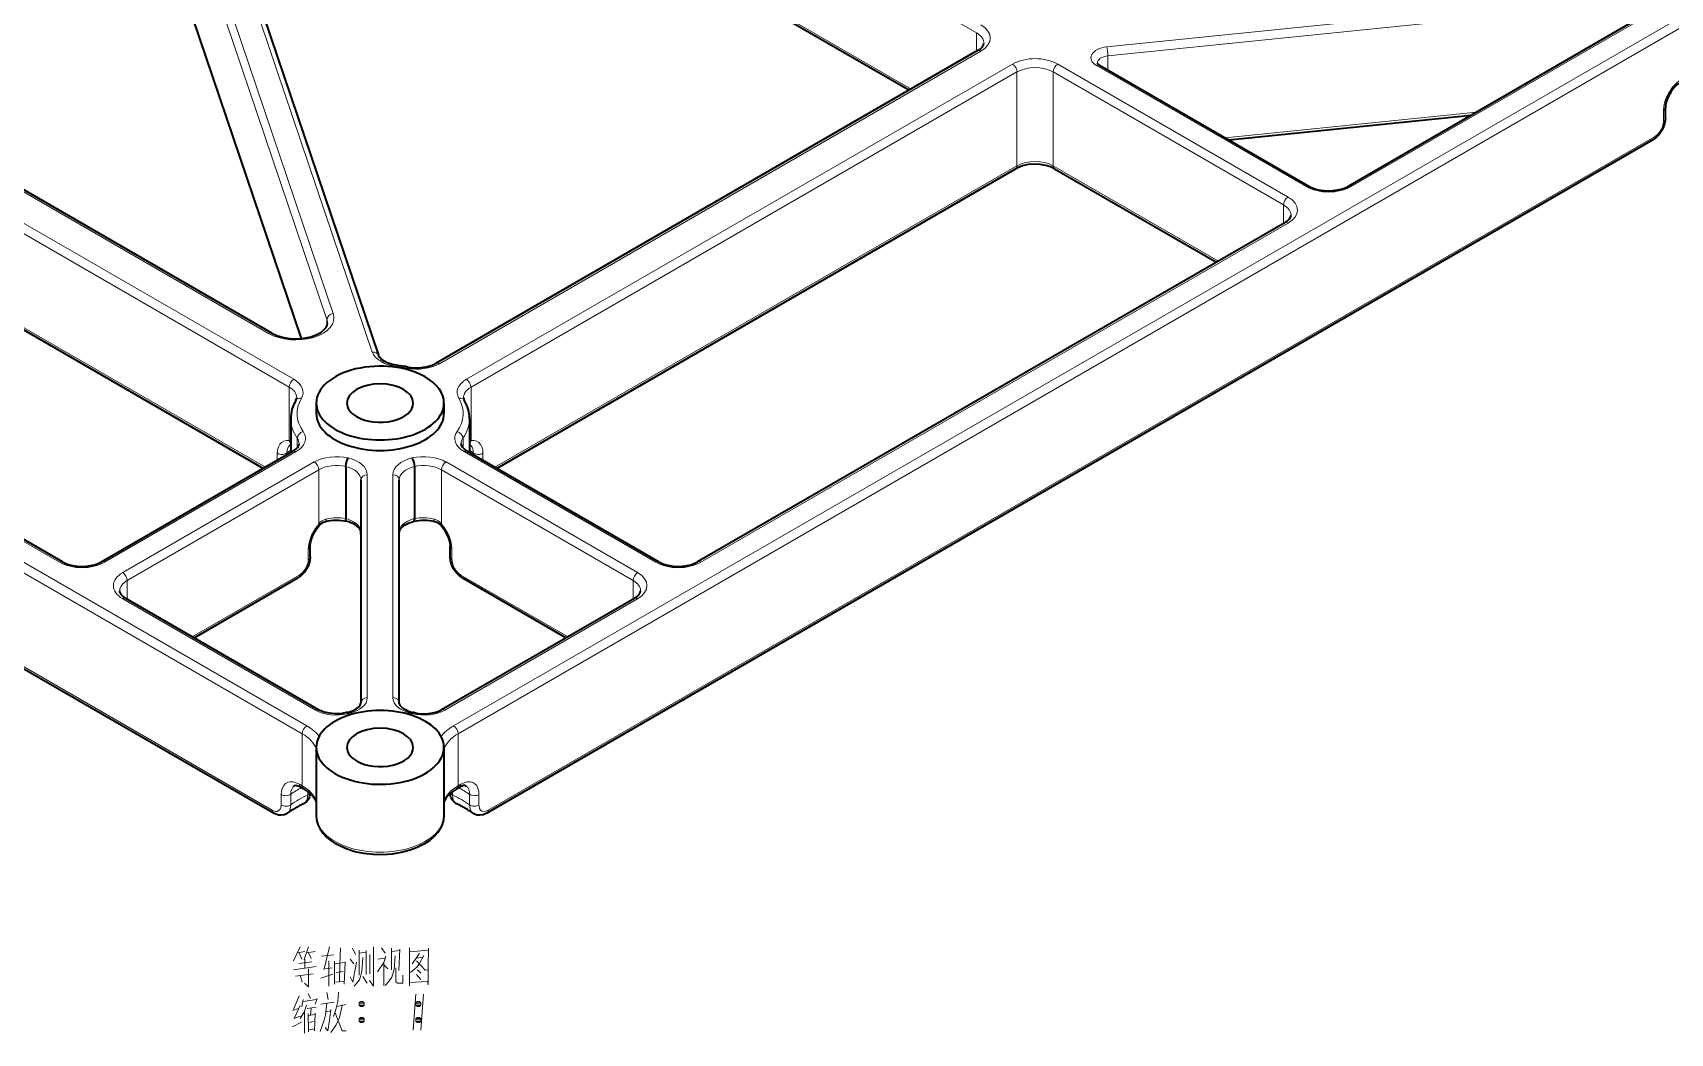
# Model space of a CAD drawing. Extents: x 297 to 1016, y 71 to 742.
# Drawn here: x 771.7 to 899.9, y 463.6 to 541.9 of the extents above; entities that cross this region are included whole.
import ezdxf

# ---------------------------------------------------------------- set-up
doc = ezdxf.new("R2010")
doc.units = 0

msp = doc.modelspace()

# ---------------------------------------------------------------- linework, layer by layer
at = {"color": 7, "lineweight": 13}
for p, q in [((795.24, 519.95), (774.57, 581.01)), ((774.08, 580.54), (794.75, 519.49)), ((792.77, 518), (774.08, 573.2)), ((798.73, 568.98), (845.58, 541.93)), ((782.67, 563.09), (798.3, 516.94)), ((840.49, 537.52), (802.02, 559.73)), ((689.75, 546.57), (792.81, 487.07)), ((793.17, 487.68), (690.11, 547.19)), ((897.34, 545.06), (855.79, 540.82)), ((855.87, 540.13), (897.43, 544.36)), ((874.93, 529.89), (898.66, 543.59)), ((900.65, 543.1), (804.66, 487.68)), ((805.01, 487.07), (901, 542.49)), ((750.29, 541.42), (790.18, 518.4)), ((792.15, 514.81), (748.17, 540.2)), ((803.55, 516.03), (845.93, 540.5)), ((747.82, 539.59), (791.8, 514.2)), ((848.41, 539.48), (805.67, 514.81)), ((806.03, 514.2), (848.76, 538.87)), ((851.59, 538.87), (869.62, 528.46)), ((869.98, 529.07), (851.95, 539.48)), ((790.46, 481.08), (692.11, 537.87)), ((898.65, 533.79), (807.36, 481.08)), ((848.76, 531.52), (807.9, 507.93)), ((789.93, 507.93), (751.11, 530.34)), ((725.37, 528.46), (773.81, 500.49)), ((824.01, 500.49), (869.98, 527.03))]:
    msp.add_line(p, q, dxfattribs=at)
at = {"color": 7, "lineweight": 35}
for p, q in [((792.75, 518), (774.09, 573.09)), ((783.15, 562.84), (798.78, 516.69)), ((802.12, 559.5), (840.34, 537.44)), ((898.41, 543.62), (874.68, 529.91)), ((790.43, 518.42), (750.54, 541.45)), ((845.68, 540.53), (803.3, 516.06)), ((790.56, 480.85), (692.21, 537.64)), ((898.54, 533.56), (807.26, 480.85)), ((848.66, 531.29), (808.04, 507.84)), ((751.21, 530.11), (789.78, 507.84)), ((774.06, 500.52), (725.62, 528.48)), ((869.73, 527.05), (823.76, 500.52))]:
    msp.add_line(p, q, dxfattribs=at)
at = {"color": 7, "lineweight": 13, "ltscale": 0.036597}
for p, q in [((845.58, 541.93), (845.58, 540.47)), ((869.62, 528.46), (869.62, 526.99)), ((818.71, 499.06), (818.71, 497.6))]:
    msp.add_line(p, q, dxfattribs=at)
at = {"color": 7, "lineweight": 13, "ltscale": 0.02789}
msp.add_line((855.87, 539.02), (855.87, 540.13), dxfattribs=at)
at = {"color": 7, "lineweight": 13, "ltscale": 0.183711}
for p, q in [((848.76, 538.87), (848.76, 531.52)), ((851.59, 531.52), (851.59, 538.87))]:
    msp.add_line(p, q, dxfattribs=at)
at = {"color": 7, "lineweight": 13, "ltscale": 0.473533}
msp.add_line((854.99, 539.36), (871.39, 529.89), dxfattribs=at)
at = {"color": 7, "lineweight": 35, "ltscale": 0.473534}
msp.add_line((855.24, 539.38), (871.64, 529.91), dxfattribs=at)
at = {"color": 7, "lineweight": 13, "ltscale": 0.020412}
for p, q in [((899.36, 535.83), (899.36, 535.01)), ((793.29, 501.54), (793.29, 500.72)), ((804.53, 500.72), (804.53, 501.54)), ((791.17, 482.3), (791.17, 481.49)), ((791.91, 481.51), (791.91, 482.33)), ((805.91, 482.33), (805.91, 481.51)), ((806.65, 481.49), (806.65, 482.3))]:
    msp.add_line(p, q, dxfattribs=at)
at = {"color": 7, "lineweight": 35, "ltscale": 0.020413}
for p, q in [((899.51, 535.22), (899.51, 536.03)), ((793.91, 512.95), (793.91, 512.13)), ((803.91, 512.95), (803.91, 512.13))]:
    msp.add_line(p, q, dxfattribs=at)
at = {"color": 7, "lineweight": 13, "ltscale": 0.494841}
msp.add_line((884.74, 535.72), (865.05, 533.72), dxfattribs=at)
at = {"color": 7, "lineweight": 35, "ltscale": 0.476023}
msp.add_line((865.36, 533.54), (884.3, 535.47), dxfattribs=at)
at = {"color": 7, "lineweight": 13, "ltscale": 0.373402}
msp.add_line((864.53, 524.05), (851.59, 531.52), dxfattribs=at)
at = {"color": 7, "lineweight": 35, "ltscale": 0.366186}
msp.add_line((851.7, 531.29), (864.38, 523.97), dxfattribs=at)
at = {"color": 7, "lineweight": 13, "ltscale": 0.012347}
msp.add_line((794.75, 519.49), (794.75, 519), dxfattribs=at)
at = {"color": 7, "lineweight": 13, "ltscale": 0.104649}
for p, q in [((791.8, 514.2), (791.8, 510.01)), ((806.03, 510.01), (806.03, 514.2))]:
    msp.add_line(p, q, dxfattribs=at)
at = {"color": 7, "lineweight": 35, "ltscale": 0.066199}
for p, q in [((791.91, 511.72), (791.91, 509.07)), ((805.91, 511.72), (805.91, 509.07))]:
    msp.add_line(p, q, dxfattribs=at)
at = {"color": 7, "lineweight": 13, "ltscale": 0.018971}
for p, q in [((792.43, 510.2), (792.43, 509.44)), ((805.4, 509.44), (805.4, 510.2))]:
    msp.add_line(p, q, dxfattribs=at)
at = {"color": 7, "lineweight": 35, "ltscale": 0.432915}
msp.add_line((777.1, 500.52), (792.09, 509.18), dxfattribs=at)
at = {"color": 7, "lineweight": 13, "ltscale": 0.432914}
msp.add_line((777.35, 500.49), (792.34, 509.15), dxfattribs=at)
at = {"color": 7, "lineweight": 13, "ltscale": 0.013753}
for p, q in [((790.86, 509.02), (790.86, 508.47)), ((806.96, 508.47), (806.96, 509.02))]:
    msp.add_line(p, q, dxfattribs=at)
at = {"color": 7, "lineweight": 13, "ltscale": 0.003674}
msp.add_line((791.62, 508.91), (791.62, 509.05), dxfattribs=at)
at = {"color": 7, "lineweight": 13, "ltscale": 0.432916}
for p, q in [((805.48, 509.15), (820.48, 500.49)), ((793.76, 508.34), (778.76, 499.68)), ((779.11, 499.06), (794.11, 507.72)), ((803.71, 507.72), (818.71, 499.06)), ((819.06, 499.68), (804.07, 508.34))]:
    msp.add_line(p, q, dxfattribs=at)
at = {"color": 7, "lineweight": 35, "ltscale": 0.432916}
msp.add_line((805.73, 509.18), (820.73, 500.52), dxfattribs=at)
at = {"color": 7, "lineweight": 13, "ltscale": 0.003675}
msp.add_line((806.2, 509.05), (806.2, 508.91), dxfattribs=at)
at = {"color": 7, "lineweight": 13, "ltscale": 0.105949}
for p, q in [((794.11, 507.72), (794.11, 503.48)), ((803.71, 503.48), (803.71, 507.72))]:
    msp.add_line(p, q, dxfattribs=at)
at = {"color": 7, "lineweight": 35, "ltscale": 0.102062}
for p, q in [((796.23, 507.99), (796.23, 503.9)), ((801.59, 507.99), (801.59, 503.9))]:
    msp.add_line(p, q, dxfattribs=at)
at = {"color": 7, "lineweight": 35, "ltscale": 0.436183}
for p, q in [((797.41, 506.93), (797.41, 489.49)), ((800.41, 489.49), (800.41, 506.93))]:
    msp.add_line(p, q, dxfattribs=at)
at = {"color": 7, "lineweight": 13, "ltscale": 0.436183}
for p, q in [((797.91, 489.89), (797.91, 507.34)), ((799.91, 507.34), (799.91, 489.89))]:
    msp.add_line(p, q, dxfattribs=at)
at = {"color": 7, "lineweight": 35, "ltscale": 0.020412}
for p, q in [((793.44, 500.92), (793.44, 501.74)), ((804.39, 500.92), (804.39, 501.74))]:
    msp.add_line(p, q, dxfattribs=at)
at = {"color": 7, "lineweight": 13, "ltscale": 0.036598}
msp.add_line((779.11, 497.6), (779.11, 499.06), dxfattribs=at)
at = {"color": 7, "lineweight": 13, "ltscale": 0.241697}
msp.add_line((792.58, 499.49), (784.21, 494.66), dxfattribs=at)
at = {"color": 7, "lineweight": 35, "ltscale": 0.23448}
for p, q in [((784.36, 494.57), (792.48, 499.26)), ((805.35, 499.26), (813.47, 494.57))]:
    msp.add_line(p, q, dxfattribs=at)
at = {"color": 7, "lineweight": 13, "ltscale": 0.241695}
msp.add_line((813.62, 494.66), (805.24, 499.49), dxfattribs=at)
at = {"color": 7, "lineweight": 13, "ltscale": 0.435645}
msp.add_line((778.76, 497.64), (793.85, 488.92), dxfattribs=at)
at = {"color": 7, "lineweight": 35, "ltscale": 0.435645}
msp.add_line((794.1, 488.95), (779.01, 497.66), dxfattribs=at)
at = {"color": 7, "lineweight": 35, "ltscale": 0.435647}
msp.add_line((818.81, 497.66), (803.72, 488.95), dxfattribs=at)
at = {"color": 7, "lineweight": 13, "ltscale": 0.435646}
msp.add_line((803.97, 488.92), (819.06, 497.64), dxfattribs=at)
at = {"color": 7, "lineweight": 35, "ltscale": 0.002695}
for p, q in [((796.36, 488.74), (796.26, 488.72)), ((801.57, 488.72), (801.46, 488.74))]:
    msp.add_line(p, q, dxfattribs=at)
at = {"color": 7, "lineweight": 13, "ltscale": 0.102063}
for p, q in [((792.81, 487.07), (792.81, 482.99)), ((805.01, 482.99), (805.01, 487.07))]:
    msp.add_line(p, q, dxfattribs=at)
at = {"color": 7, "lineweight": 35, "ltscale": 0.132677}
msp.add_line((793.91, 486), (793.91, 480.69), dxfattribs=at)
at = {"color": 7, "lineweight": 35, "ltscale": 0.132681}
msp.add_line((803.91, 486), (803.91, 480.69), dxfattribs=at)
at = {"color": 7, "lineweight": 13, "ltscale": 0.00631}
msp.add_line((792.81, 482.99), (792.6, 483.12), dxfattribs=at)
at = {"color": 7, "lineweight": 35, "ltscale": 0.00631}
for p, q in [((792.92, 482.76), (792.7, 482.89)), ((805.13, 482.89), (804.91, 482.76))]:
    msp.add_line(p, q, dxfattribs=at)
at = {"color": 7, "lineweight": 13, "ltscale": 0.006381}
for p, q in [((793.25, 482.54), (793.25, 482.28)), ((804.57, 482.28), (804.57, 482.54))]:
    msp.add_line(p, q, dxfattribs=at)
at = {"color": 7, "lineweight": 13, "ltscale": 0.006311}
msp.add_line((805.23, 483.12), (805.01, 482.99), dxfattribs=at)
at = {"color": 7, "lineweight": 35}
for points in [[(845.68, 540.53), (845.9, 540.68), (846.06, 540.84), (846.14, 540.99), (846.17, 541.11)], [(855.24, 539.38), (855.1, 539.49), (855.05, 539.56)], [(900.68, 538.05), (900.43, 537.88), (900.19, 537.64), (899.96, 537.34), (899.72, 536.92), (899.6, 536.59), (899.52, 536.25), (899.51, 536.03)], [(899.51, 535.22), (899.47, 534.91), (899.38, 534.59), (899.23, 534.27), (899.02, 533.97), (898.77, 533.72), (898.54, 533.56)], [(851.7, 531.29), (851.38, 531.44), (851.02, 531.55), (850.57, 531.63), (850.1, 531.65), (849.63, 531.61), (849.2, 531.51), (848.82, 531.37), (848.66, 531.29)], [(871.64, 529.91), (871.95, 529.76), (872.32, 529.65), (872.77, 529.58), (873.24, 529.56), (873.7, 529.6), (874.14, 529.69), (874.52, 529.83), (874.68, 529.91)], [(869.73, 527.05), (869.94, 527.2), (870.1, 527.36), (870.18, 527.51), (870.21, 527.64)], [(790.43, 518.42), (790.82, 518.24), (791.26, 518.1), (791.81, 518.01), (792.38, 517.98), (792.95, 518.03), (793.48, 518.14), (793.91, 518.29), (794.27, 518.48), (794.51, 518.67), (794.68, 518.86), (794.77, 519.05), (794.8, 519.21)], [(799.24, 516.22), (799.02, 516.37), (798.86, 516.53), (798.78, 516.69)], [(800.3, 515.89), (799.85, 515.97), (799.46, 516.11), (799.24, 516.22)], [(801.08, 515.77), (801.59, 515.71), (802.12, 515.72), (802.62, 515.8), (802.99, 515.91), (803.3, 516.06)], [(792.09, 509.18), (792.31, 509.33), (792.47, 509.49), (792.55, 509.64), (792.57, 509.76)], [(805.73, 509.18), (805.51, 509.33), (805.36, 509.49), (805.27, 509.64), (805.25, 509.76)], [(796.23, 507.99), (796.25, 508.21), (796.34, 508.49), (796.42, 508.66)], [(801.4, 508.66), (801.48, 508.51), (801.55, 508.32), (801.58, 508.15), (801.59, 507.99)], [(796.31, 503.68), (796.28, 503.71), (796.25, 503.75), (796.23, 503.9)], [(801.59, 503.9), (801.58, 503.8), (801.56, 503.73), (801.53, 503.69), (801.52, 503.68)], [(793.44, 501.74), (793.47, 502.04), (793.56, 502.38), (793.7, 502.72), (793.9, 503.06), (794.13, 503.36)], [(797.33, 503.09), (797.2, 503.24), (797, 503.39), (796.93, 503.44)], [(797.41, 502.7), (797.39, 502.93), (797.34, 503.07), (797.33, 503.09)], [(800.41, 502.7), (800.43, 502.93), (800.48, 503.07), (800.49, 503.09)], [(800.49, 503.09), (800.63, 503.24), (800.86, 503.42), (801.19, 503.58), (801.52, 503.68)], [(803.7, 503.36), (803.93, 503.06), (804.12, 502.72), (804.27, 502.38), (804.36, 502.04), (804.39, 501.74)], [(774.06, 500.52), (774.37, 500.37), (774.74, 500.26), (775.19, 500.18), (775.66, 500.16), (776.12, 500.2), (776.56, 500.3), (776.94, 500.44), (777.1, 500.52)], [(793.44, 500.92), (793.41, 500.62), (793.32, 500.3), (793.16, 499.97), (792.96, 499.68), (792.71, 499.43), (792.48, 499.26)], [(805.35, 499.26), (805.12, 499.43), (804.87, 499.68), (804.66, 499.97), (804.51, 500.3), (804.41, 500.64), (804.39, 500.92)], [(820.73, 500.52), (821.04, 500.37), (821.41, 500.26), (821.85, 500.18), (822.33, 500.16), (822.79, 500.2), (823.23, 500.3), (823.6, 500.44), (823.76, 500.52)], [(779.01, 497.66), (778.79, 497.81), (778.64, 497.97), (778.55, 498.12), (778.53, 498.25)], [(818.81, 497.66), (819.03, 497.81), (819.19, 497.97), (819.27, 498.12), (819.3, 498.25)], [(796.26, 488.72), (795.83, 488.64), (795.39, 488.63), (794.95, 488.67), (794.54, 488.76), (794.2, 488.9), (794.1, 488.95)], [(796.36, 488.74), (796.75, 488.86), (797.04, 489.01), (797.24, 489.17), (797.36, 489.31), (797.41, 489.45), (797.41, 489.49)], [(800.84, 488.98), (800.63, 489.13), (800.5, 489.26), (800.43, 489.4), (800.41, 489.49)], [(801.57, 488.72), (801.99, 488.64), (802.44, 488.63), (802.87, 488.67), (803.28, 488.76), (803.63, 488.9), (803.72, 488.95)], [(792.7, 482.89), (792.48, 482.98), (792.32, 483.02), (792.21, 483), (792.17, 482.98)], [(792.92, 482.76), (793.31, 482.5), (793.58, 482.25), (793.78, 482), (793.91, 481.74)], [(793.43, 482.39), (793.39, 482.14), (793.3, 481.95), (793.18, 481.78), (793.03, 481.65), (792.92, 481.59)], [(804.91, 482.76), (804.52, 482.5), (804.25, 482.25), (804.05, 482), (803.91, 481.74)], [(804.9, 481.59), (804.7, 481.73), (804.56, 481.89), (804.45, 482.1), (804.4, 482.31), (804.39, 482.39)], [(805.65, 482.98), (805.56, 483.01), (805.43, 483.01), (805.24, 482.95), (805.13, 482.89)], [(791.63, 480.84), (791.42, 480.73), (791.17, 480.69), (790.95, 480.71), (790.69, 480.79), (790.56, 480.85)], [(793.91, 480.69), (793.94, 480.34), (794.04, 479.98), (794.2, 479.65), (794.44, 479.28), (794.75, 478.95), (795.16, 478.63), (795.48, 478.42)], [(803.91, 480.69), (803.88, 480.34), (803.78, 479.98), (803.64, 479.67), (803.41, 479.32), (803.12, 479), (802.77, 478.7), (802.34, 478.42), (801.82, 478.16), (801.26, 477.95), (800.57, 477.77), (799.85, 477.65), (799.12, 477.6), (798.37, 477.61), (797.64, 477.69), (796.94, 477.84), (796.34, 478.03), (795.8, 478.26), (795.48, 478.42)], [(807.26, 480.85), (806.98, 480.73), (806.72, 480.69), (806.52, 480.71), (806.31, 480.78), (806.19, 480.84)]]:
    msp.add_lwpolyline(points, dxfattribs=at)
at = {"color": 7, "lineweight": 13}
for points in [[(900.78, 538.28), (900.6, 538.16), (900.42, 538.02), (900.24, 537.85), (900.08, 537.66), (899.88, 537.39), (899.7, 537.09), (899.56, 536.77), (899.45, 536.46), (899.38, 536.15), (899.36, 535.83)], [(899.36, 535.01), (899.34, 534.8), (899.28, 534.58), (899.18, 534.36), (899.05, 534.16), (898.9, 533.98), (898.73, 533.84), (898.65, 533.79)], [(791.8, 510.01), (791.58, 510.02), (791.37, 509.97), (791.2, 509.87), (791.06, 509.73), (790.95, 509.53), (790.89, 509.29), (790.86, 509.02)], [(791.62, 509.05), (791.64, 509.29), (791.71, 509.49), (791.82, 509.64), (791.86, 509.68)], [(805.97, 509.68), (806.05, 509.6), (806.12, 509.49), (806.16, 509.36), (806.19, 509.22), (806.2, 509.05)], [(806.96, 509.02), (806.94, 509.29), (806.88, 509.52), (806.77, 509.71), (806.63, 509.87), (806.46, 509.97), (806.26, 510.02), (806.03, 510.01)], [(794.11, 503.48), (793.9, 503.22), (793.71, 502.93), (793.55, 502.62), (793.43, 502.31), (793.33, 501.91), (793.29, 501.54)], [(797.41, 502.72), (797.4, 502.93), (797.35, 503.13), (797.28, 503.26)], [(800.54, 503.26), (800.46, 503.09), (800.42, 502.89), (800.41, 502.7)], [(804.53, 501.54), (804.51, 501.83), (804.45, 502.13), (804.38, 502.37), (804.28, 502.6), (804.17, 502.84), (804.04, 503.06), (803.88, 503.28), (803.71, 503.48)], [(793.29, 500.72), (793.27, 500.51), (793.21, 500.29), (793.11, 500.07), (792.98, 499.87), (792.83, 499.69), (792.66, 499.54), (792.58, 499.49)], [(805.24, 499.49), (805.07, 499.62), (804.91, 499.78), (804.77, 499.97), (804.66, 500.19), (804.58, 500.41), (804.54, 500.62), (804.53, 500.72)], [(792.6, 483.12), (792.35, 483.23), (792.11, 483.3), (791.89, 483.31), (791.69, 483.27), (791.51, 483.17), (791.37, 483.02), (791.26, 482.83), (791.2, 482.59), (791.17, 482.3)], [(806.65, 482.3), (806.63, 482.57), (806.57, 482.81), (806.47, 483.01), (806.33, 483.16), (806.16, 483.26), (805.96, 483.31), (805.73, 483.3), (805.5, 483.24), (805.23, 483.12)], [(791.91, 482.33), (791.93, 482.55), (791.99, 482.74), (792.09, 482.9), (792.17, 482.98)], [(793.25, 482.28), (793.24, 482.06), (793.18, 481.87), (793.08, 481.71), (793.01, 481.64), (792.92, 481.59)], [(804.9, 481.59), (804.84, 481.62), (804.72, 481.74), (804.64, 481.89), (804.59, 482.09), (804.57, 482.28)], [(805.65, 482.98), (805.77, 482.86), (805.85, 482.7), (805.9, 482.5), (805.91, 482.33)], [(791.17, 481.49), (791.15, 481.3), (791.09, 481.16), (790.99, 481.05), (790.86, 480.99), (790.71, 480.99), (790.54, 481.04), (790.46, 481.08)], [(807.36, 481.08), (807.19, 481.01), (807.03, 480.99), (806.89, 481.02), (806.78, 481.1), (806.7, 481.23), (806.66, 481.4), (806.65, 481.49)], [(792.65, 470.39), (792.12, 469.3)], [(792.44, 469.93), (793.03, 470.04)], [(792.54, 469.09), (793.56, 469.23)], [(792.79, 469.44), (792.58, 469.93)], [(793.31, 470.39), (792.96, 469.41)], [(793.03, 468.74), (793.03, 469.44)], [(793.17, 469.93), (793.84, 470.04)], [(793.31, 469.93), (793.52, 469.48)], [(794.33, 469.65), (795.27, 469.76)], [(794.96, 470.39), (794.54, 468.67)], [(794.89, 469.3), (794.89, 467.31)], [(795.34, 467.48), (795.34, 469.27)], [(795.34, 469.06), (796.15, 469.16)], [(795.8, 470.32), (795.76, 468.99), (795.73, 467.66)], [(796.18, 469.23), (796.11, 467.48)], [(796.57, 469.44), (796.85, 469.06)], [(796.74, 470.28), (796.99, 469.79)], [(797.06, 469.2), (796.78, 467.62)], [(797.27, 468.18), (797.27, 470.14)], [(797.27, 469.9), (797.83, 469.97)], [(797.55, 469.55), (797.48, 468.43)], [(797.83, 470.11), (797.83, 468.22)], [(798.11, 468.29), (798.11, 469.79)], [(798.39, 470.39), (798.39, 468.85), (798.39, 467.31)], [(799.37, 469.65), (799.19, 469.16), (798.7, 468.43)], [(798.74, 469.44), (799.3, 469.51)], [(799.02, 470.32), (799.3, 469.9)], [(799.19, 469.16), (799.19, 467.38)], [(799.79, 470.28), (799.79, 468.6)], [(800.45, 470.11), (799.79, 470.04)], [(800.1, 469.69), (800, 468.64)], [(800.38, 468.53), (800.45, 470.21)], [(801.22, 470.32), (801.22, 468.85), (801.22, 467.34)], [(801.22, 470.28), (801.22, 468.88), (801.22, 467.48)], [(802.69, 470.14), (801.22, 470)], [(801.99, 469.86), (801.43, 469.06)], [(801.75, 469.3), (802.45, 468.57)], [(801.78, 469.51), (802.24, 469.58)], [(801.99, 469.09), (802.34, 469.72)], [(802.66, 467.52), (802.66, 468.88), (802.69, 470.28)], [(793.91, 468.85), (792.12, 468.6)], [(792.3, 468.11), (793.66, 468.29)], [(792.68, 468.11), (792.82, 467.62)], [(793.31, 468.67), (793.31, 467.27)], [(795.2, 468.25), (794.26, 467.94)], [(794.47, 468.64), (795.17, 468.74)], [(795.48, 468.39), (796.01, 468.46)], [(796.78, 467.62), (796.57, 468.04)], [(797.3, 467.8), (797.48, 468.43)], [(797.9, 467.55), (797.55, 468.08)], [(799.19, 468.99), (799.51, 468.67)], [(799.58, 467.66), (799.82, 468.01)], [(800, 468.64), (799.82, 468.01)], [(800.14, 467.66), (800.14, 468.74)], [(800.7, 468.18), (800.7, 467.55)], [(801.29, 468.39), (801.78, 468.81)], [(801.75, 468.22), (802.1, 467.83)], [(801.78, 468.81), (801.99, 469.09)], [(801.85, 468.6), (802.1, 468.32)], [(802.45, 468.57), (802.62, 468.6)], [(792.58, 466.57), (792.12, 465.49)], [(793.31, 467.31), (793.31, 467.27), (793, 467.55)], [(793.28, 466.75), (793.45, 466.36)], [(794.75, 466.82), (794.85, 466.26)], [(795.34, 467.62), (796.11, 467.69)], [(795.66, 466.85), (795.59, 466.12)], [(796.88, 467.31), (797.3, 467.8)], [(798.39, 467.31), (798.07, 467.76)], [(799.3, 467.38), (799.58, 467.66)], [(800.28, 467.55), (800.14, 467.66)], [(800.7, 467.55), (800.28, 467.55)], [(801.22, 467.59), (802.59, 467.69)], [(801.71, 466.68), (801.61, 465.28), (801.5, 463.88)], [(802.31, 466.68), (802.2, 465.28), (802.1, 463.88)], [(802.66, 467.41), (802.66, 467.52), (802.59, 467.69)], [(792.51, 465.56), (792.09, 465.42)], [(792.65, 465.8), (792.19, 464.79)], [(792.96, 465.28), (792.65, 464.79)], [(792.89, 466.26), (792.79, 465.7)], [(792.89, 466.12), (793.94, 466.26)], [(793.14, 465.84), (792.96, 465.28)], [(793, 465.35), (793, 463.63)], [(793.21, 465.56), (793.91, 465.66)], [(793.52, 465.59), (793.45, 465.03)], [(793.98, 466.36), (793.84, 465.91)], [(794.75, 465.98), (794.64, 465.07), (794.54, 464.65), (794.22, 463.77)], [(794.26, 465.91), (795.31, 466.05)], [(795.06, 465.49), (794.96, 464.65), (794.82, 463.81), (794.61, 464.09)], [(794.68, 465.31), (795.06, 465.38)], [(795.45, 465.49), (795.27, 464.93)], [(795.59, 466.12), (795.45, 465.49)], [(795.52, 465.73), (796.22, 465.87)], [(795.94, 465.8), (795.73, 464.86)], [(797.27, 465.94), (797.65, 465.94)], [(797.3, 466.05), (797.62, 466.05)], [(797.3, 465.8), (797.62, 465.8)], [(801.71, 465.94), (802.1, 465.94)], [(801.75, 466.05), (802.06, 466.05)], [(801.75, 465.8), (802.06, 465.8)], [(792.05, 464.12), (792.75, 464.51)], [(792.16, 464.79), (792.68, 464.96)], [(793.28, 465.14), (793.31, 463.74)], [(793.28, 465.03), (793.8, 465.1)], [(793.31, 464.47), (793.7, 464.54)], [(793.84, 465.21), (793.77, 463.81)], [(795.45, 464.23), (795.06, 463.7)], [(795.38, 465.24), (795.94, 463.81)], [(795.73, 464.86), (795.45, 464.23)], [(797.27, 464.68), (797.65, 464.68)], [(797.3, 464.79), (797.62, 464.79)], [(797.3, 464.54), (797.62, 464.54)], [(801.71, 464.68), (802.1, 464.68)], [(801.75, 464.79), (802.06, 464.79)], [(801.75, 464.54), (802.06, 464.54)], [(793.77, 463.98), (793.35, 463.91)], [(795.94, 463.81), (796.25, 463.81)]]:
    msp.add_lwpolyline(points, dxfattribs=at)
for points in [[(797.37, 465.73), (797.55, 465.73), (797.65, 465.84), (797.65, 466.01), (797.55, 466.12), (797.37, 466.12), (797.27, 466.01), (797.27, 465.84)], [(801.82, 465.73), (801.99, 465.73), (802.1, 465.84), (802.1, 466.01), (801.99, 466.12), (801.82, 466.12), (801.71, 466.01), (801.71, 465.84)], [(797.37, 464.47), (797.55, 464.47), (797.65, 464.58), (797.65, 464.75), (797.55, 464.86), (797.37, 464.86), (797.27, 464.75), (797.27, 464.58)], [(801.82, 464.47), (801.99, 464.47), (802.1, 464.58), (802.1, 464.75), (801.99, 464.86), (801.82, 464.86), (801.71, 464.75), (801.71, 464.58)]]:
    msp.add_lwpolyline(points, close=True, dxfattribs=at)
at = {"color": 7, "lineweight": 35}
for centre, radius, start, end in [((798.99, 504.98), 10.99, 79.0219, 83.132), ((791.97, 513.39), 0.412, 327.7327, 358.4068), ((805.85, 513.39), 0.412, 181.5932, 212.2673), ((791.97, 509.54), 0.176, 108.694, 128.9519), ((805.86, 509.54), 0.178, 51.0662, 71.2376), ((795.52, 500.04), 3.72, 77.839, 104.068), ((802.3, 500.04), 3.72, 75.9341, 102.1612), ((794.86, 502.72), 0.967, 104.0883, 138.7086), ((795.71, 501.24), 2.52, 60.8975, 76.1892), ((802.97, 502.72), 0.966, 41.3145, 75.9475), ((801.96, 491.02), 2.33, 241.061, 257.6233), ((796.44, 473.98), 8.38, 114.8318, 125.0002), ((801.02, 473.29), 9.16, 60.0808, 64.8927), ((801.77, 474.6), 7.65, 54.7265, 60.0968)]:
    msp.add_arc(centre, radius, start, end, dxfattribs=at)
at = {"color": 7, "lineweight": 13}
for centre, radius, start, end in [((791.77, 509.53), 0.483, 73.4813, 87.3527), ((792.23, 510.12), 0.45, 193.7764, 224.2388), ((806.05, 509.53), 0.484, 92.6161, 106.4304), ((805.59, 510.12), 0.45, 315.7602, 346.2237), ((794.98, 502.82), 1.1, 104.8, 142.4514), ((802.84, 502.82), 1.1, 37.5581, 75.2057)]:
    msp.add_arc(centre, radius, start, end, dxfattribs=at)
for centre, major_axis, ratio, start_param, end_param in [((844.17, 541.52), (2.5, 0), 0.57735, 5.497787, 7.068583), ((844.17, 541.11), (-2, 0), 0.57735, 3.141593, 3.926991), ((845.93, 540.09), (-0.25, 0.433), 0.57735, 5.497787, 6.283185), ((850.18, 538.46), (2.5, 0), 0.57735, 0.785398, 2.356194), ((856.05, 539.97), (1.5, 0), 0.57735, 1.745469, 3.926991), ((856.05, 539.56), (-1, 0), 0.57735, 4.887061, 6.283185), ((855.79, 540.42), (0.051, -0.497), 0.141895, 0.94807, 2.518866), ((848.41, 539.07), (0.25, -0.433), 0.57735, 0.785398, 2.356194), ((850.18, 538.05), (-2, 0), 0.57735, 3.926991, 5.497787), ((851.95, 539.07), (-0.25, -0.433), 0.57735, 3.926991, 5.497787), ((854.99, 538.95), (-0.25, -0.433), 0.57735, 3.141593, 3.926991), ((899.01, 536.03), (0.5, 0), 0.57735, 5.497787, 6.283185), ((899.01, 535.22), (0.5, 0), 0.57735, 5.497787, 6.283185), ((898.29, 533.99), (0.25, -0.433), 0.57735, 0, 0.785398), ((850.18, 530.7), (2, 0), 0.57735, 0.785398, 2.356194), ((848.41, 531.72), (-0.25, 0.433), 0.57735, 3.141593, 3.926991), ((851.95, 531.72), (0.25, 0.433), 0.57735, 2.356194, 3.141593), ((871.39, 529.48), (-0.25, -0.433), 0.57735, 3.141593, 3.926991), ((873.16, 530.91), (2.5, 0), 0.57735, 3.926991, 5.497787), ((874.93, 529.48), (0.25, -0.433), 0.57735, 2.356194, 3.141593), ((869.98, 528.66), (0.25, 0.433), 0.57735, 0.785398, 2.356194), ((868.21, 527.64), (-2, 0), 0.57735, 3.141593, 3.926991), ((868.21, 528.05), (2.5, 0), 0.57735, 5.497787, 7.068583), ((869.98, 526.62), (0.25, -0.433), 0.57735, 2.356194, 3.141593), ((792.3, 519.62), (3, 0), 0.57735, 3.926991, 6.47628), ((795.24, 519.55), (-0.474, -0.16), 0.801322, 4.447389, 6.018185), ((792.3, 519.21), (-2.5, 0), 0.57735, 3.141592, 3.334687), ((790.18, 517.99), (0.25, 0.433), 0.57735, 6.283185, 7.068583), ((798.3, 516.53), (0.474, 0.16), 0.801322, 0.000086, 1.305796), ((800.76, 517.21), (2.5, 0), 0.57735, 3.334687, 4.506058), ((800.24, 515.39), (0.06, 0.496), 0.167276, 0, 0.625622), ((798.91, 512.13), (-6.5, 0), 0.57735, 4.387545, 4.506058), ((801.78, 517.05), (2.5, 0), 0.57735, 4.387545, 5.497787), ((800.99, 515.28), (0.095, 0.491), 0.260594, 0, 0.641019), ((803.55, 515.62), (-0.25, 0.433), 0.57735, 5.497787, 6.283185), ((792.15, 514.4), (-0.25, -0.433), 0.57735, 3.926991, 5.497787), ((790.38, 513.38), (-2, 0), 0.57735, 3.141593, 3.926991), ((790.38, 513.79), (2.5, 0), 0.57735, 5.958341, 7.068583), ((807.44, 513.79), (2.5, 0), 0.57735, 2.356194, 3.466437), ((807.44, 513.38), (-2, 0), 0.57735, 5.497787, 6.283185), ((805.67, 514.4), (0.25, -0.433), 0.57735, 0.785398, 2.356194), ((798.91, 512.13), (-6.5, 0), 0.57735, 5.958341, 6.669158), ((792.75, 512.92), (-0.432, 0.252), 0.773794, 5.136375, 6.28307), ((798.91, 512.13), (-6.5, 0), 0.57735, 2.75562, 3.466437), ((805.07, 512.92), (0.432, 0.252), 0.773794, 0.000115, 1.14681), ((798.91, 511.72), (7, 0), 0.57735, 3.141505, 3.527566), ((798.91, 511.72), (7, 0), 0.57735, 5.897212, 6.283273), ((790.57, 510.17), (2.5, 0), 0.57735, 5.497787, 6.669158), ((792.89, 510.31), (-0.409, -0.288), 0.756429, 4.223162, 5.793958), ((790.57, 509.76), (-2, 0), 0.57735, 3.141593, 3.527566), ((807.25, 510.17), (2.5, 0), 0.57735, 2.75562, 3.926991), ((804.93, 510.31), (0.409, -0.288), 0.756429, 0.489227, 2.060023), ((807.25, 509.76), (-2, 0), 0.57735, 5.897212, 6.283185), ((791.22, 509.22), (-0.5, 0), 0.57735, 0.785398, 2.514753), ((798.91, 506), (-9, 0), 0.57735, 5.603511, 5.656345), ((792.34, 508.74), (-0.25, 0.433), 0.57735, 5.497787, 6.283185), ((795.52, 507.31), (2.5, 0), 0.57735, 1.202314, 2.356194), ((802.3, 507.31), (2.5, 0), 0.57735, 0.785398, 1.939279), ((805.48, 508.74), (-0.25, -0.433), 0.57735, 3.141593, 3.926991), ((798.91, 506), (-9, 0), 0.57735, 3.768433, 3.821267), ((806.61, 509.22), (0.5, 0), 0.57735, 3.768433, 5.497787), ((793.76, 507.93), (-0.25, 0.433), 0.57735, 3.926991, 5.497787), ((795.52, 506.91), (-2, 0), 0.57735, 4.349962, 5.497787), ((795.41, 506.93), (-2, 0), 0.57735, 3.141593, 4.289418), ((795.41, 507.34), (2.5, 0), 0.57735, 6.283185, 7.437066), ((802.41, 507.34), (2.5, 0), 0.57735, 1.987712, 3.141593), ((802.41, 506.93), (-2, 0), 0.57735, 5.13536, 6.283185), ((802.3, 506.91), (-2, 0), 0.57735, 3.926991, 5.074816), ((804.07, 507.93), (-0.25, -0.433), 0.57735, 3.926991, 5.497787), ((797.91, 506.93), (-0.5, 0), 0.816497, 4.712389, 6.283185), ((799.91, 506.93), (-0.5, 0), 0.816497, 3.141593, 4.712389), ((794.49, 504.14), (-0.126, 0.484), 0.336561, 3.141632, 4.052387), ((795.52, 502.82), (2, 0), 0.57735, 1.208369, 1.995665), ((795.41, 502.85), (2, 0), 0.57735, 0.36053, 1.147825), ((802.41, 502.85), (2, 0), 0.57735, 1.993768, 2.781063), ((802.3, 502.82), (2, 0), 0.57735, 1.145928, 1.933223), ((803.33, 504.14), (-0.126, -0.484), 0.336561, 5.372391, 6.282345), ((793.76, 503.69), (0.372, -0.333), 0.278672, 6.283119, 6.928143), ((797.75, 503.36), (-0.419, -0.273), 0.764004, 5.820424, 6.283268), ((800.07, 503.36), (-0.419, 0.273), 0.764004, 3.140518, 3.604354), ((804.07, 503.69), (0.372, 0.333), 0.278672, 2.496635, 3.141517), ((792.94, 501.74), (-0.5, 0), 0.57735, 2.356194, 3.141593), ((804.89, 501.74), (-0.5, 0), 0.57735, 6.283185, 7.068583), ((773.81, 500.09), (0.25, 0.433), 0.57735, 6.283185, 7.068583), ((775.58, 501.51), (2.5, 0), 0.57735, 3.926991, 5.497787), ((777.35, 500.09), (-0.25, 0.433), 0.57735, 5.497787, 6.283185), ((792.94, 500.92), (-0.5, 0), 0.57735, 2.356194, 3.141593), ((804.89, 500.92), (-0.5, 0), 0.57735, 6.283185, 7.068583), ((820.48, 500.09), (-0.25, -0.433), 0.57735, 3.141593, 3.926991), ((822.25, 501.51), (2.5, 0), 0.57735, 3.926991, 5.497787), ((824.01, 500.09), (0.25, -0.433), 0.57735, 2.356194, 3.141593), ((780.53, 498.66), (2.5, 0), 0.57735, 2.356194, 3.926991), ((780.53, 498.25), (-2, 0), 0.57735, 5.497787, 6.283185), ((778.76, 499.27), (-0.25, 0.433), 0.57735, 3.926991, 5.497787), ((792.23, 499.7), (-0.25, 0.433), 0.57735, 3.141593, 3.926991), ((805.6, 499.7), (-0.25, -0.433), 0.57735, 5.497787, 6.283185), ((819.06, 499.27), (-0.25, -0.433), 0.57735, 3.926991, 5.497787), ((817.3, 498.25), (-2, 0), 0.57735, 3.141593, 3.926991), ((817.3, 498.66), (2.5, 0), 0.57735, 5.497787, 7.068583), ((778.76, 497.23), (-0.25, -0.433), 0.57735, 3.141593, 3.926991), ((819.06, 497.23), (-0.25, 0.433), 0.57735, 5.497787, 6.283185), ((795.61, 489.89), (2.3, 0), 0.57735, 5.096786, 6.283185), ((797.91, 489.49), (-0.5, 0), 0.816497, 4.712389, 6.283185), ((802.21, 489.89), (2.3, 0), 0.57735, 3.141593, 4.327992), ((799.91, 489.49), (-0.5, 0), 0.816497, 3.141593, 4.712389), ((793.85, 488.51), (-0.25, -0.433), 0.57735, 3.141593, 3.926991), ((795.48, 489.86), (2.3, 0), 0.57735, 3.926991, 5.11339), ((796.38, 488.23), (-0.119, 0.486), 0.318712, 5.628242, 6.283278), ((796.47, 488.25), (-0.114, 0.487), 0.306186, 5.631561, 6.283285), ((798.91, 485.18), (-6.5, 0), 0.57735, 5.096786, 5.11339), ((801.35, 488.25), (-0.114, -0.487), 0.306186, 3.141493, 3.793217), ((798.91, 485.18), (-6.5, 0), 0.57735, 4.311388, 4.327992), ((802.35, 489.86), (2.3, 0), 0.57735, 4.311388, 5.497787), ((801.45, 488.23), (-0.119, -0.486), 0.318712, 3.1415, 3.796536), ((803.97, 488.51), (0.25, -0.433), 0.57735, 2.356194, 3.141593), ((793.17, 487.28), (0.25, 0.433), 0.57735, 0.785398, 2.356194), ((789.99, 485.44), (-4, 0), 0.57735, 3.333664, 3.926991), ((789.99, 485.85), (4.5, 0), 0.57735, 0.397459, 0.785398), ((807.84, 485.85), (4.5, 0), 0.57735, 2.356194, 2.744134), ((807.84, 485.44), (-4, 0), 0.57735, 5.497787, 6.091114), ((804.66, 487.28), (0.25, -0.433), 0.57735, 0.785398, 2.356194), ((791.53, 482.51), (0.5, 0), 0.57735, 3.926991, 5.603246), ((798.91, 479.06), (-9, 0), 0.57735, 5.465238, 5.603246), ((798.91, 478.24), (9, 0), 0.57735, 2.250736, 2.461653), ((792.95, 483.32), (-0.25, -0.433), 0.57735, 5.497787, 6.283185), ((789.99, 481.36), (4, 0), 0.57735, 0.192071, 0.785398), ((793.17, 483.19), (-0.25, -0.433), 0.57735, 5.497787, 6.283185), ((792.94, 482.51), (0.5, 0), 0.57735, 5.392329, 5.943261), ((807.84, 481.36), (4, 0), 0.57735, 2.356194, 2.949521), ((804.89, 482.51), (0.5, 0), 0.57735, 3.481517, 4.032449), ((798.91, 478.24), (9, 0), 0.57735, 0.67994, 0.890857), ((804.66, 483.19), (0.25, -0.433), 0.57735, 0, 0.785398), ((798.91, 479.06), (-9, 0), 0.57735, 3.821532, 3.95954), ((804.88, 483.32), (0.25, -0.433), 0.57735, 6.283185, 7.068583), ((806.3, 482.51), (-0.5, 0), 0.57735, 0.67994, 2.356194), ((790.81, 481.29), (-0.25, -0.433), 0.57735, 5.497787, 6.283185), ((791.53, 481.69), (0.5, 0), 0.57735, 3.926991, 5.603246), ((790.82, 482.09), (0.79, -1.26), 0.601039, 0.037136, 0.769088), ((798.91, 480.69), (-5, 0), 0.57735, 6.283126, 9.424779), ((806.3, 481.69), (-0.5, 0), 0.57735, 0.67994, 2.356194), ((807, 482.09), (-0.78, -1.26), 0.601083, 5.514007, 6.247531), ((807.01, 481.29), (0.25, -0.433), 0.57735, 0, 0.785398)]:
    msp.add_ellipse(centre, major_axis=major_axis, ratio=ratio, start_param=start_param, end_param=end_param, dxfattribs=at)
at = {"color": 7, "lineweight": 35}
for centre, major_axis, ratio, start_param, end_param in [((798.91, 512.95), (-5, 0), 0.57735, 3.926991, 6.283185), ((798.91, 512.95), (-2.6, 0), 0.57735, 3.141593, 6.283185), ((798.91, 512.95), (-5, 0), 0.57735, 3.141593, 3.926991), ((798.21, 511.69), (6.3, -0.06), 0.65099, 2.785853, 3.147653), ((798.91, 512.95), (-5, 0), 0.57735, 0, 3.141593), ((798.91, 512.95), (-2.6, 0), 0.57735, 0, 0.785398), ((798.91, 512.95), (-2.6, 0), 0.57735, 0.785398, 3.141593), ((799.61, 511.69), (6.3, 0.06), 0.65099, 6.277125, 6.638925), ((798.91, 512.13), (-5, 0), 0.57735, 0, 3.141593), ((798.91, 486), (5, 0), 0.57735, 6.283185, 9.424778), ((798.91, 486), (-2.6, 0), 0.57735, 3.141593, 6.283185), ((798.91, 486), (5, 0), 0.57735, 3.141593, 3.926991), ((798.91, 486), (5, 0), 0.57735, 3.926991, 6.283185), ((798.91, 486), (-2.6, 0), 0.57735, 0, 0.785398), ((798.91, 486), (-2.6, 0), 0.57735, 0.785398, 3.141593)]:
    msp.add_ellipse(centre, major_axis=major_axis, ratio=ratio, start_param=start_param, end_param=end_param, dxfattribs=at)

doc.saveas('drawing.dxf')
